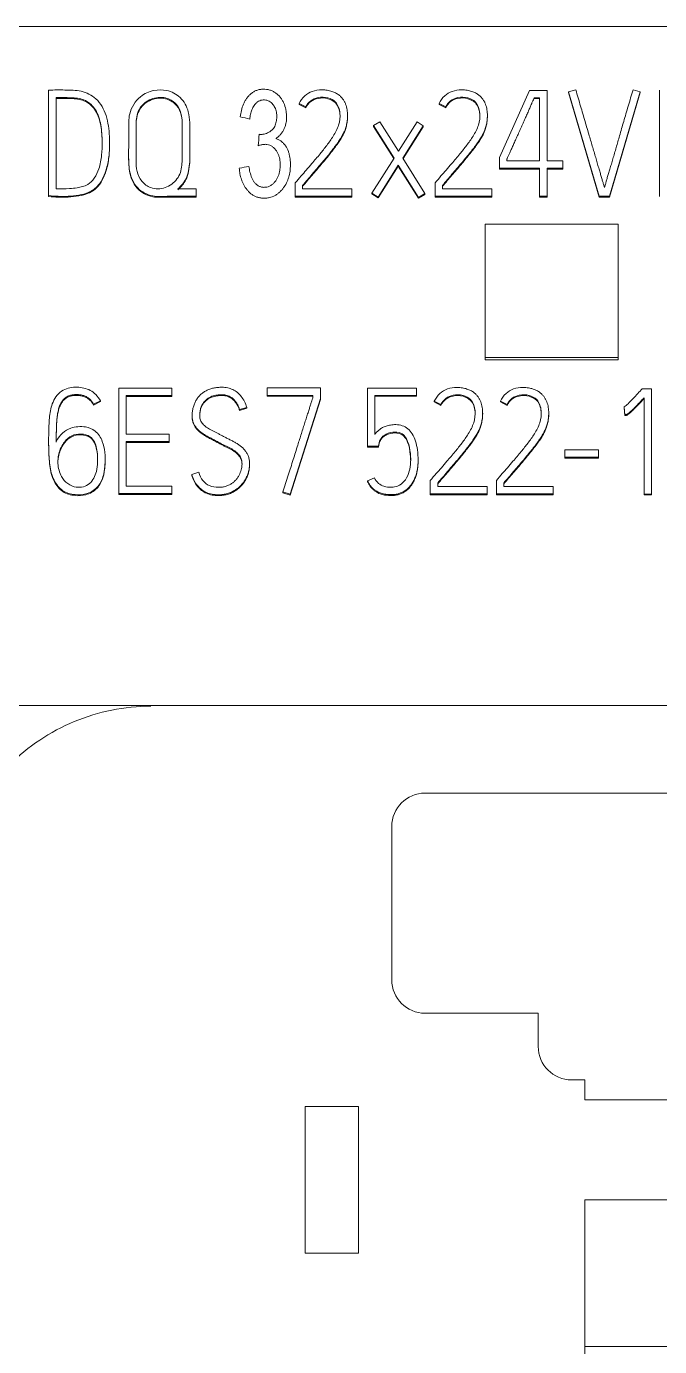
# Model space of a CAD drawing. Header units: millimetres. Extents: x 41350 to 54029, y 25852 to 34717.
# Drawn here: x 47022.33 to 47031.84, y 33548.1 to 33567.9 of the extents above; entities that cross this region are included whole.
import ezdxf

# ---------------------------------------------------------------- set-up
doc = ezdxf.new("R2010")
doc.units = ezdxf.units.MM
doc.set_wipeout_variables(frame=1)
doc.layers.add('! NO PLOT !', color=7, linetype='Continuous', true_color=0xff75dd, plot=False)
doc.layers.add('004-PI-DIN Šina', color=3, linetype='Continuous')
doc.layers.add('SI-ORMAR-Oprema', color=30, linetype='Continuous', lineweight=5)

# ---------------------------------------------------------------- blocks, each defined once
blk = doc.blocks.new('*U554')
at = {"layer": '004-PI-DIN Šina'}
for p, q in [((45.323, 69.85), (-241.3, 69.85)), ((45.323, 69.35), (-241.3, 69.35)), ((45.323, 57.85), (-241.3, 57.85)), ((45.323, 57.789), (-241.3, 57.789)), ((45.323, 52.625), (-241.3, 52.625))]:
    blk.add_line(p, q, dxfattribs=at)
blk = doc.blocks.new('6ES7522-1BL01-0AB0')
blk.add_wipeout([(-17.4, 69.029), (17.4, 69.029), (17.4, -77.971), (-17.4, -77.971)]).dxf.layer = 'SI-ORMAR-Oprema'
at = {"layer": 'SI-ORMAR-Oprema', "linetype": 'Continuous'}
for p, q in [((12.4, 69.029), (-12.4, 69.029)), ((-11.551, 68.072), (-11.551, 66.492)), ((-11.437, 67.96), (-11.437, 66.595)), ((-4.334, 68.068), (-4.782, 67.064)), ((-4.069, 68.068), (-4.334, 68.068)), ((-4.26, 67.958), (-4.26, 67.945)), ((-4.26, 67.958), (-4.183, 67.958)), ((-4.26, 67.945), (-4.183, 67.945)), ((-4.183, 67.958), (-4.183, 67.011)), ((-4.069, 67.011), (-4.069, 68.068)), ((-3.637, 68.079), (-3.745, 68.048)), ((-3.745, 68.048), (-3.284, 66.481)), ((-3.745, 68.048), (-3.745, 68.035)), ((-3.745, 68.035), (-3.284, 66.468)), ((-3.129, 66.481), (-2.669, 68.048)), ((-3.129, 66.468), (-2.669, 68.035)), ((-2.669, 68.048), (-2.778, 68.079)), ((-2.669, 68.048), (-2.669, 68.035)), ((-2.378, 68.072), (-2.378, 66.492)), ((-7.789, 67.872), (-7.789, 67.859)), ((-7.69, 67.821), (-7.789, 67.872)), ((-7.69, 67.809), (-7.789, 67.859)), ((-7.69, 67.821), (-7.69, 67.809)), ((-5.689, 67.872), (-5.689, 67.859)), ((-5.59, 67.821), (-5.689, 67.872)), ((-5.59, 67.809), (-5.689, 67.859)), ((-5.59, 67.821), (-5.59, 67.809)), ((-10.349, 67.56), (-10.349, 67.547)), ((-7.064, 67.68), (-7.064, 67.692)), ((-6.577, 67.599), (-6.672, 67.54)), ((-6.672, 67.54), (-6.672, 67.527)), ((-6.672, 67.54), (-6.366, 67.053)), ((-6.672, 67.527), (-6.37, 67.047)), ((-6.3, 67.157), (-6.577, 67.599)), ((-6.02, 67.595), (-6.3, 67.157)), ((-6.235, 67.053), (-5.927, 67.535)), ((-6.231, 67.047), (-5.927, 67.522)), ((-5.927, 67.535), (-6.02, 67.595)), ((-5.927, 67.535), (-5.927, 67.522)), ((-4.964, 67.68), (-4.964, 67.692)), ((-9.547, 67.417), (-9.547, 67.404)), ((-9.432, 67.483), (-9.432, 67.496)), ((-10.636, 67.254), (-10.636, 67.267)), ((-10.351, 67.103), (-10.351, 67.09)), ((-6.366, 67.053), (-6.699, 66.529)), ((-6.604, 66.47), (-6.302, 66.947)), ((-6.604, 66.457), (-6.302, 66.935)), ((-6.302, 66.947), (-6, 66.465)), ((-6.302, 66.947), (-6.302, 66.935)), ((-6.302, 66.935), (-6, 66.453)), ((-5.905, 66.523), (-6.235, 67.053)), ((-4.782, 67.064), (-4.782, 66.901)), ((-4.671, 67.011), (-4.671, 67.04)), ((-4.671, 67.027), (-4.667, 67.034)), ((-4.183, 67.011), (-4.671, 67.011)), ((-3.834, 67.011), (-4.069, 67.011)), ((-3.834, 66.901), (-3.834, 67.011)), ((-4.782, 66.901), (-4.782, 66.889)), ((-4.782, 66.901), (-4.183, 66.901)), ((-4.782, 66.889), (-4.183, 66.889)), ((-4.183, 66.901), (-4.183, 66.481)), ((-4.069, 66.481), (-4.069, 66.901)), ((-4.069, 66.901), (-3.834, 66.901)), ((-4.069, 66.889), (-3.834, 66.889)), ((-3.834, 66.901), (-3.834, 66.889)), ((-9.336, 66.593), (-9.611, 66.593)), ((-9.336, 66.481), (-9.336, 66.593)), ((-7.849, 66.481), (-7.849, 66.683)), ((-7.738, 66.644), (-7.738, 66.591)), ((-7.738, 66.591), (-6.997, 66.591)), ((-6.997, 66.591), (-6.997, 66.481)), ((-6.699, 66.529), (-6.699, 66.517)), ((-6.699, 66.529), (-6.604, 66.47)), ((-5.749, 66.481), (-5.749, 66.683)), ((-5.638, 66.644), (-5.638, 66.591)), ((-5.638, 66.591), (-4.897, 66.591)), ((-4.897, 66.591), (-4.897, 66.481)), ((-11.551, 66.492), (-11.551, 66.479)), ((-9.336, 66.481), (-9.336, 66.468)), ((-7.849, 66.481), (-7.849, 66.468)), ((-6.997, 66.481), (-7.849, 66.481)), ((-6.997, 66.468), (-7.849, 66.468)), ((-6.997, 66.481), (-6.997, 66.468)), ((-6.699, 66.517), (-6.604, 66.457)), ((-6.604, 66.47), (-6.604, 66.457)), ((-6, 66.465), (-5.905, 66.523)), ((-6, 66.453), (-5.905, 66.51)), ((-6, 66.465), (-6, 66.453)), ((-5.905, 66.523), (-5.905, 66.51)), ((-5.749, 66.481), (-5.749, 66.468)), ((-4.897, 66.481), (-5.749, 66.481)), ((-4.897, 66.468), (-5.749, 66.468)), ((-4.897, 66.481), (-4.897, 66.468)), ((-4.183, 66.481), (-4.069, 66.481)), ((-4.183, 66.481), (-4.183, 66.468)), ((-4.183, 66.468), (-4.069, 66.468)), ((-4.069, 66.481), (-4.069, 66.468)), ((-3.284, 66.481), (-3.129, 66.481)), ((-3.284, 66.481), (-3.284, 66.468)), ((-3.284, 66.468), (-3.129, 66.468)), ((-3.129, 66.481), (-3.129, 66.468)), ((-2.378, 66.492), (-2.378, 66.479)), ((-5, 66.064), (-5, 64.065)), ((-3, 66.064), (-5, 66.064)), ((-3, 64.065), (-3, 66.064)), ((-5, 64.065), (-3, 64.065)), ((-5, 64.065), (-5, 64.027)), ((-5, 64.027), (-3, 64.027)), ((-3, 64.065), (-3, 64.027)), ((-10.496, 63.604), (-10.496, 62.022)), ((-9.7, 63.604), (-10.496, 63.604)), ((-9.7, 63.492), (-9.7, 63.604)), ((-8.271, 63.607), (-8.271, 63.494)), ((-7.472, 63.607), (-8.271, 63.607)), ((-7.472, 63.446), (-7.472, 63.607)), ((-6.766, 63.604), (-6.027, 63.604)), ((-6.766, 62.733), (-6.766, 63.604)), ((-6.027, 63.604), (-6.027, 63.494)), ((-2.641, 63.595), (-2.501, 63.595)), ((-2.501, 63.595), (-2.501, 62.015)), ((-10.774, 63.415), (-10.876, 63.362)), ((-10.774, 63.402), (-10.876, 63.349)), ((-10.876, 63.362), (-10.876, 63.349)), ((-10.774, 63.415), (-10.774, 63.402)), ((-10.386, 62.911), (-10.386, 63.492)), ((-10.386, 63.492), (-9.7, 63.492)), ((-10.386, 63.479), (-9.7, 63.479)), ((-9.7, 63.492), (-9.7, 63.479)), ((-8.271, 63.494), (-8.271, 63.482)), ((-8.271, 63.494), (-7.583, 63.494)), ((-8.271, 63.482), (-7.583, 63.482)), ((-7.927, 62.011), (-7.472, 63.446)), ((-7.927, 61.998), (-7.472, 63.433)), ((-7.583, 63.494), (-7.583, 63.463)), ((-7.472, 63.446), (-7.472, 63.433)), ((-6.655, 63.494), (-6.655, 62.909)), ((-6.027, 63.494), (-6.655, 63.494)), ((-6.027, 63.482), (-6.655, 63.482)), ((-6.027, 63.494), (-6.027, 63.482)), ((-5.761, 63.408), (-5.761, 63.396)), ((-5.661, 63.358), (-5.761, 63.408)), ((-5.661, 63.345), (-5.761, 63.396)), ((-4.769, 63.408), (-4.769, 63.396)), ((-4.669, 63.358), (-4.769, 63.408)), ((-4.669, 63.345), (-4.769, 63.396)), ((-2.612, 62.015), (-2.612, 63.459)), ((-9.396, 63.194), (-9.396, 63.181)), ((-8.577, 63.314), (-8.686, 63.283)), ((-8.577, 63.301), (-8.686, 63.27)), ((-8.686, 63.283), (-8.686, 63.27)), ((-8.577, 63.314), (-8.577, 63.301)), ((-5.661, 63.358), (-5.661, 63.345)), ((-5.035, 63.216), (-5.035, 63.229)), ((-4.669, 63.358), (-4.669, 63.345)), ((-4.043, 63.216), (-4.043, 63.229)), ((-2.91, 63.321), (-2.91, 63.308)), ((-2.903, 63.204), (-2.91, 63.321)), ((-2.903, 63.191), (-2.91, 63.308)), ((-2.903, 63.204), (-2.903, 63.191)), ((-11.551, 62.819), (-11.551, 62.807)), ((-9.742, 62.911), (-10.386, 62.911)), ((-10.386, 62.132), (-10.386, 62.801)), ((-10.386, 62.801), (-9.742, 62.801)), ((-10.386, 62.788), (-9.742, 62.788)), ((-9.742, 62.801), (-9.742, 62.911)), ((-9.742, 62.801), (-9.742, 62.788)), ((-6.766, 62.733), (-6.766, 62.72)), ((-6.597, 62.733), (-6.766, 62.733)), ((-6.597, 62.72), (-6.766, 62.72)), ((-6.597, 62.733), (-6.597, 62.72)), ((-3.801, 62.68), (-3.801, 62.568)), ((-3.295, 62.68), (-3.801, 62.68)), ((-3.295, 62.568), (-3.295, 62.68)), ((-10.703, 62.517), (-10.703, 62.53)), ((-8.535, 62.456), (-8.535, 62.468)), ((-6.005, 62.514), (-6.005, 62.527)), ((-3.801, 62.568), (-3.801, 62.555)), ((-3.801, 62.568), (-3.295, 62.568)), ((-3.801, 62.555), (-3.295, 62.555)), ((-3.295, 62.568), (-3.295, 62.555)), ((-9.402, 62.31), (-9.294, 62.341)), ((-9.402, 62.31), (-9.402, 62.297)), ((-6.762, 62.211), (-6.66, 62.257)), ((-6.762, 62.211), (-6.762, 62.198)), ((-5.821, 62.017), (-5.821, 62.22)), ((-5.71, 62.18), (-5.71, 62.127)), ((-4.829, 62.017), (-4.829, 62.22)), ((-4.718, 62.18), (-4.718, 62.127)), ((-10.496, 62.022), (-9.7, 62.022)), ((-10.496, 62.022), (-10.496, 62.009)), ((-10.496, 62.009), (-9.7, 62.009)), ((-9.7, 62.132), (-10.386, 62.132)), ((-9.7, 62.022), (-9.7, 62.132)), ((-9.7, 62.022), (-9.7, 62.009)), ((-8.033, 62.046), (-8.033, 62.033)), ((-8.033, 62.046), (-7.927, 62.011)), ((-8.033, 62.033), (-7.927, 61.998)), ((-7.927, 62.011), (-7.927, 61.998)), ((-5.821, 62.017), (-5.821, 62.005)), ((-4.969, 62.017), (-5.821, 62.017)), ((-4.969, 62.005), (-5.821, 62.005)), ((-5.71, 62.127), (-4.969, 62.127)), ((-4.969, 62.127), (-4.969, 62.017)), ((-4.969, 62.017), (-4.969, 62.005)), ((-4.829, 62.017), (-4.829, 62.005)), ((-3.977, 62.017), (-4.829, 62.017)), ((-3.977, 62.005), (-4.829, 62.005)), ((-4.718, 62.127), (-3.977, 62.127)), ((-3.977, 62.127), (-3.977, 62.017)), ((-3.977, 62.017), (-3.977, 62.005)), ((-2.501, 62.015), (-2.612, 62.015)), ((-2.612, 62.015), (-2.612, 62.002)), ((-2.501, 62.002), (-2.612, 62.002)), ((-2.501, 62.015), (-2.501, 62.002)), ((12.4, 58.845), (-12.4, 58.845)), ((-1.5, 57.529), (-5.9, 57.529)), ((-6.4, 57.029), (-6.4, 54.729)), ((-5.9, 54.229), (-4.2, 54.229)), ((-4.2, 54.229), (-4.2, 53.729)), ((-3.7, 53.229), (-3.5, 53.229)), ((-3.5, 53.229), (-3.5, 52.929)), ((-3.5, 52.929), (-2, 52.929)), ((-7.7, 50.629), (-7.7, 52.829)), ((-7.7, 52.829), (-6.9, 52.829)), ((-6.9, 52.829), (-6.9, 50.629)), ((-3.5, 51.429), (-3.5, 49.229)), ((-2, 51.429), (-3.5, 51.429)), ((-6.9, 50.629), (-7.7, 50.629)), ((-3.5, 28.486), (-3.5, 49.229)), ((-3.5, 49.229), (3.5, 49.229))]:
    blk.add_line(p, q, dxfattribs=at)
for centre, start, end in [((-5.9, 57.029), 90, 180), ((-5.9, 54.729), 180, 270), ((-3.7, 53.729), 180, 270)]:
    blk.add_arc(centre, 0.5, start, end, dxfattribs=at)
for points, knots in [([(-11.551, 66.492), (-11.503, 66.486), (-11.405, 66.478), (-11.253, 66.478), (-11.101, 66.496), (-10.94, 66.533), (-10.806, 66.628), (-10.727, 66.764), (-10.671, 66.917), (-10.635, 67.122), (-10.634, 67.391), (-10.667, 67.686), (-10.809, 67.954), (-11.06, 68.073), (-11.307, 68.074), (-11.469, 68.077), (-11.551, 68.072)], [0, 0, 0, 0, 0.048928, 0.10152, 0.156673, 0.206259, 0.270351, 0.31956, 0.366981, 0.439378, 0.534587, 0.645045, 0.746603, 0.832762, 0.916147, 1, 1, 1, 1]), ([(-11.437, 66.595), (-11.371, 66.591), (-11.265, 66.591), (-11.107, 66.609), (-10.965, 66.64), (-10.853, 66.753), (-10.786, 66.909), (-10.75, 67.095), (-10.745, 67.316), (-10.758, 67.547), (-10.825, 67.775), (-10.987, 67.935), (-11.179, 67.962), (-11.326, 67.96), (-11.408, 67.96), (-11.437, 67.96)], [0, 0, 0, 0, 0.085013, 0.135874, 0.205821, 0.265138, 0.333279, 0.422662, 0.50952, 0.618636, 0.722487, 0.80996, 0.894466, 0.962458, 1, 1, 1, 1]), ([(-10.748, 67.25), (-10.748, 67.262), (-10.748, 67.358), (-10.758, 67.535), (-10.825, 67.762), (-10.987, 67.923), (-11.179, 67.949), (-11.326, 67.947), (-11.408, 67.947), (-11.437, 67.947)], [0, 0, 0, 0, 0.030851, 0.246457, 0.451657, 0.624495, 0.791473, 0.92582, 1, 1, 1, 1]), ([(-9.611, 66.593), (-9.56, 66.638), (-9.463, 66.754), (-9.423, 67.012), (-9.438, 67.294), (-9.427, 67.544), (-9.447, 67.779), (-9.557, 67.974), (-9.764, 68.082), (-9.984, 68.079), (-10.21, 67.977), (-10.356, 67.743), (-10.347, 67.495), (-10.347, 67.253), (-10.356, 67.01), (-10.326, 66.77), (-10.211, 66.574), (-10.004, 66.467), (-9.795, 66.483), (-9.578, 66.48), (-9.432, 66.481), (-9.336, 66.481)], [0, 0, 0, 0, 0.043075, 0.102648, 0.168978, 0.235307, 0.271956, 0.327443, 0.378109, 0.421433, 0.470555, 0.539532, 0.59211, 0.636178, 0.703998, 0.756984, 0.796657, 0.853885, 0.901986, 0.93541, 1, 1, 1, 1]), ([(-9.987, 67.947), (-10.022, 67.936), (-10.123, 67.889), (-10.216, 67.763), (-10.242, 67.58), (-10.235, 67.399), (-10.237, 67.199), (-10.239, 67.018), (-10.233, 66.853), (-10.165, 66.698), (-10.007, 66.583), (-9.832, 66.59), (-9.666, 66.675), (-9.551, 66.833), (-9.546, 67.056), (-9.546, 67.274), (-9.548, 67.49), (-9.542, 67.694), (-9.621, 67.865), (-9.749, 67.952), (-9.878, 67.97), (-9.952, 67.958), (-9.987, 67.947)], [0, 0, 0, 0, 0.03125, 0.09375, 0.125, 0.1875, 0.25, 0.296875, 0.34375, 0.390625, 0.4375, 0.5, 0.53125, 0.59375, 0.65625, 0.71875, 0.78125, 0.84375, 0.890625, 0.9375, 0.96875, 1, 1, 1, 1]), ([(-9.987, 67.934), (-10.022, 67.924), (-10.123, 67.876), (-10.216, 67.75), (-10.242, 67.568), (-10.235, 67.386), (-10.237, 67.205), (-10.238, 67.098), (-10.238, 67.062)], [0, 0, 0, 0, 0.111489, 0.334467, 0.445956, 0.668934, 0.891911, 1, 1, 1, 1]), ([(-9.546, 67.538), (-9.546, 67.591), (-9.551, 67.7), (-9.621, 67.853), (-9.749, 67.939), (-9.878, 67.957), (-9.952, 67.945), (-9.987, 67.934)], [0, 0, 0, 0, 0.226006, 0.458204, 0.690402, 0.845201, 1, 1, 1, 1]), ([(-8.675, 67.673), (-8.671, 67.705), (-8.665, 67.737), (-8.649, 67.8), (-8.639, 67.831), (-8.62, 67.877), (-8.613, 67.892), (-8.597, 67.921), (-8.588, 67.935), (-8.57, 67.961), (-8.559, 67.974), (-8.537, 67.999), (-8.513, 68.022), (-8.486, 68.041), (-8.465, 68.053), (-8.457, 68.057), (-8.442, 68.064), (-8.42, 68.073), (-8.396, 68.08), (-8.371, 68.084), (-8.363, 68.085), (-8.346, 68.087), (-8.338, 68.087), (-8.313, 68.088), (-8.297, 68.087), (-8.272, 68.083), (-8.264, 68.082), (-8.248, 68.078), (-8.224, 68.072), (-8.201, 68.063), (-8.179, 68.052), (-8.171, 68.048), (-8.157, 68.039), (-8.15, 68.035), (-8.13, 68.021), (-8.117, 68.01), (-8.099, 67.993), (-8.093, 67.987), (-8.082, 67.975), (-8.066, 67.956), (-8.052, 67.936), (-8.036, 67.908), (-8.028, 67.893), (-8.008, 67.848), (-7.998, 67.817), (-7.987, 67.769), (-7.985, 67.753), (-7.981, 67.72), (-7.98, 67.704), (-7.978, 67.655), (-7.98, 67.622), (-7.987, 67.581), (-7.989, 67.573), (-7.993, 67.557), (-7.999, 67.533), (-8.007, 67.51), (-8.017, 67.488), (-8.021, 67.48), (-8.028, 67.466), (-8.032, 67.459), (-8.046, 67.437), (-8.065, 67.411), (-8.088, 67.388), (-8.113, 67.366), (-8.126, 67.356), (-8.14, 67.347)], [0, 0, 0, 0, 0.0625, 0.0625, 0.125, 0.125, 0.15625, 0.15625, 0.1875, 0.1875, 0.21875, 0.21875, 0.25, 0.28125, 0.28125, 0.296875, 0.296875, 0.3125, 0.34375, 0.34375, 0.359375, 0.359375, 0.375, 0.375, 0.40625, 0.40625, 0.421875, 0.421875, 0.4375, 0.46875, 0.46875, 0.484375, 0.484375, 0.5, 0.5, 0.53125, 0.53125, 0.546875, 0.546875, 0.5625, 0.59375, 0.59375, 0.625, 0.625, 0.6875, 0.6875, 0.71875, 0.71875, 0.75, 0.75, 0.8125, 0.8125, 0.828125, 0.828125, 0.84375, 0.875, 0.875, 0.890625, 0.890625, 0.90625, 0.90625, 0.9375, 0.96875, 0.96875, 1, 1, 1, 1]), ([(-8.389, 67.411), (-8.383, 67.41), (-8.377, 67.409), (-8.368, 67.408), (-8.365, 67.408), (-8.359, 67.408), (-8.349, 67.409), (-8.34, 67.41), (-8.328, 67.411), (-8.322, 67.412), (-8.304, 67.416), (-8.292, 67.42), (-8.269, 67.428), (-8.258, 67.434), (-8.236, 67.446), (-8.226, 67.453), (-8.212, 67.464), (-8.207, 67.468), (-8.198, 67.476), (-8.193, 67.48), (-8.181, 67.494), (-8.173, 67.503), (-8.16, 67.524), (-8.154, 67.535), (-8.145, 67.557), (-8.141, 67.569), (-8.135, 67.592), (-8.133, 67.604), (-8.129, 67.628), (-8.128, 67.64), (-8.127, 67.664), (-8.127, 67.676), (-8.127, 67.7), (-8.128, 67.712), (-8.131, 67.736), (-8.133, 67.749), (-8.142, 67.784), (-8.151, 67.807), (-8.169, 67.839), (-8.176, 67.849), (-8.191, 67.868), (-8.199, 67.877), (-8.218, 67.893), (-8.228, 67.901), (-8.249, 67.912), (-8.261, 67.917), (-8.285, 67.923), (-8.297, 67.925), (-8.322, 67.926), (-8.334, 67.926), (-8.359, 67.922), (-8.371, 67.919), (-8.393, 67.91), (-8.404, 67.904), (-8.419, 67.893), (-8.424, 67.889), (-8.434, 67.881), (-8.438, 67.877), (-8.451, 67.864), (-8.459, 67.855), (-8.48, 67.824), (-8.49, 67.803), (-8.503, 67.768), (-8.507, 67.757), (-8.514, 67.733), (-8.517, 67.722), (-8.525, 67.686), (-8.528, 67.662), (-8.531, 67.638)], [0, 0, 0, 0, 0.015625, 0.015625, 0.023437, 0.023437, 0.03125, 0.046875, 0.046875, 0.0625, 0.0625, 0.09375, 0.09375, 0.125, 0.125, 0.15625, 0.15625, 0.171875, 0.171875, 0.1875, 0.1875, 0.21875, 0.21875, 0.25, 0.25, 0.28125, 0.28125, 0.3125, 0.3125, 0.34375, 0.34375, 0.375, 0.375, 0.40625, 0.40625, 0.4375, 0.4375, 0.5, 0.5, 0.53125, 0.53125, 0.5625, 0.5625, 0.59375, 0.59375, 0.625, 0.625, 0.65625, 0.65625, 0.6875, 0.6875, 0.71875, 0.71875, 0.75, 0.75, 0.765625, 0.765625, 0.78125, 0.78125, 0.8125, 0.8125, 0.875, 0.875, 0.90625, 0.90625, 0.9375, 0.9375, 1, 1, 1, 1]), ([(-7.849, 66.683), (-7.82, 66.717), (-7.765, 66.781), (-7.681, 66.876), (-7.586, 66.987), (-7.482, 67.108), (-7.374, 67.245), (-7.273, 67.384), (-7.188, 67.543), (-7.165, 67.725), (-7.217, 67.897), (-7.363, 67.968), (-7.498, 67.974), (-7.623, 67.921), (-7.671, 67.859), (-7.69, 67.821)], [0, 0, 0, 0, 0.068794, 0.128406, 0.193582, 0.291346, 0.373604, 0.45943, 0.554437, 0.645803, 0.738171, 0.803969, 0.878932, 0.940491, 1, 1, 1, 1]), ([(-7.789, 67.872), (-7.77, 67.915), (-7.714, 67.99), (-7.592, 68.065), (-7.484, 68.078), (-7.408, 68.076), (-7.369, 68.072), (-7.333, 68.064), (-7.3, 68.054), (-7.27, 68.044), (-7.243, 68.031), (-7.218, 68.017), (-7.196, 68.002), (-7.177, 67.986), (-7.16, 67.969), (-7.146, 67.953), (-7.128, 67.93), (-7.109, 67.9), (-7.091, 67.861), (-7.079, 67.82), (-7.07, 67.778), (-7.065, 67.736), (-7.063, 67.695), (-7.065, 67.656), (-7.068, 67.618), (-7.073, 67.582), (-7.081, 67.546), (-7.09, 67.512), (-7.104, 67.473), (-7.123, 67.427), (-7.153, 67.372), (-7.19, 67.314), (-7.234, 67.252), (-7.283, 67.186), (-7.338, 67.116), (-7.397, 67.044), (-7.46, 66.969), (-7.527, 66.89), (-7.596, 66.81), (-7.667, 66.727), (-7.714, 66.672), (-7.738, 66.644)], [0, 0, 0, 0, 0.061339, 0.118477, 0.180647, 0.199061, 0.216082, 0.231833, 0.246526, 0.260308, 0.273254, 0.285426, 0.29689, 0.307753, 0.31802, 0.327627, 0.336606, 0.355189, 0.37361, 0.392165, 0.410785, 0.42927, 0.447741, 0.464235, 0.480574, 0.496814, 0.51268, 0.527892, 0.542508, 0.566365, 0.593275, 0.623397, 0.656474, 0.692185, 0.730563, 0.771282, 0.814001, 0.858722, 0.904903, 0.951996, 1, 1, 1, 1]), ([(-7.176, 67.675), (-7.176, 67.688), (-7.18, 67.762), (-7.217, 67.884), (-7.363, 67.955), (-7.498, 67.961), (-7.623, 67.908), (-7.671, 67.846), (-7.69, 67.809)], [0, 0, 0, 0, 0.051721, 0.299015, 0.475174, 0.675868, 0.840679, 1, 1, 1, 1]), ([(-5.749, 66.683), (-5.72, 66.717), (-5.665, 66.781), (-5.581, 66.876), (-5.486, 66.987), (-5.382, 67.108), (-5.274, 67.245), (-5.173, 67.384), (-5.088, 67.543), (-5.065, 67.725), (-5.117, 67.897), (-5.263, 67.968), (-5.398, 67.974), (-5.523, 67.921), (-5.571, 67.859), (-5.59, 67.821)], [0, 0, 0, 0, 0.068794, 0.128406, 0.193582, 0.291346, 0.373604, 0.45943, 0.554437, 0.645803, 0.738171, 0.803969, 0.878932, 0.940491, 1, 1, 1, 1]), ([(-5.689, 67.872), (-5.67, 67.915), (-5.614, 67.99), (-5.492, 68.065), (-5.384, 68.078), (-5.308, 68.076), (-5.269, 68.072), (-5.233, 68.064), (-5.2, 68.054), (-5.17, 68.044), (-5.143, 68.031), (-5.118, 68.017), (-5.096, 68.002), (-5.077, 67.986), (-5.06, 67.969), (-5.046, 67.953), (-5.028, 67.93), (-5.009, 67.9), (-4.991, 67.861), (-4.979, 67.82), (-4.97, 67.778), (-4.965, 67.736), (-4.963, 67.695), (-4.965, 67.656), (-4.968, 67.618), (-4.973, 67.582), (-4.981, 67.546), (-4.99, 67.512), (-5.004, 67.473), (-5.023, 67.427), (-5.053, 67.372), (-5.09, 67.314), (-5.134, 67.252), (-5.183, 67.186), (-5.238, 67.116), (-5.297, 67.044), (-5.36, 66.969), (-5.427, 66.89), (-5.496, 66.81), (-5.567, 66.727), (-5.614, 66.672), (-5.638, 66.644)], [0, 0, 0, 0, 0.061339, 0.118477, 0.180647, 0.199061, 0.216082, 0.231833, 0.246526, 0.260308, 0.273254, 0.285426, 0.29689, 0.307753, 0.31802, 0.327627, 0.336606, 0.355189, 0.37361, 0.392165, 0.410785, 0.42927, 0.447741, 0.464235, 0.480574, 0.496814, 0.51268, 0.527892, 0.542508, 0.566365, 0.593275, 0.623397, 0.656474, 0.692185, 0.730563, 0.771282, 0.814001, 0.858722, 0.904903, 0.951996, 1, 1, 1, 1]), ([(-5.076, 67.675), (-5.076, 67.688), (-5.08, 67.762), (-5.117, 67.884), (-5.263, 67.955), (-5.398, 67.961), (-5.523, 67.908), (-5.571, 67.846), (-5.59, 67.809)], [0, 0, 0, 0, 0.051721, 0.299015, 0.475174, 0.675868, 0.840679, 1, 1, 1, 1]), ([(-4.671, 67.04), (-4.669, 67.043), (-4.664, 67.054), (-4.653, 67.078), (-4.637, 67.114), (-4.616, 67.16), (-4.592, 67.214), (-4.565, 67.275), (-4.535, 67.341), (-4.504, 67.411), (-4.471, 67.484), (-4.438, 67.557), (-4.406, 67.628), (-4.376, 67.695), (-4.348, 67.759), (-4.323, 67.816), (-4.301, 67.867), (-4.282, 67.908), (-4.269, 67.937), (-4.263, 67.952), (-4.26, 67.958)], [0, 0, 0, 0, 0.010734, 0.036404, 0.077011, 0.128795, 0.187998, 0.254619, 0.326966, 0.403344, 0.483752, 0.564544, 0.642072, 0.716335, 0.785641, 0.848294, 0.904294, 0.950045, 0.981947, 1, 1, 1, 1]), ([(-3.206, 66.613), (-3.208, 66.619), (-3.214, 66.636), (-3.223, 66.668), (-3.236, 66.711), (-3.252, 66.763), (-3.269, 66.824), (-3.289, 66.891), (-3.31, 66.965), (-3.333, 67.043), (-3.357, 67.127), (-3.383, 67.213), (-3.408, 67.3), (-3.448, 67.43), (-3.499, 67.608), (-3.567, 67.838), (-3.613, 67.997), (-3.637, 68.079)], [0, 0, 0, 0, 0.013272, 0.034859, 0.06476, 0.101229, 0.142516, 0.188621, 0.238884, 0.292645, 0.349905, 0.409112, 0.468717, 0.528719, 0.675164, 0.832258, 1, 1, 1, 1]), ([(-2.778, 68.079), (-2.802, 67.997), (-2.849, 67.838), (-2.917, 67.608), (-2.968, 67.43), (-3.005, 67.3), (-3.03, 67.213), (-3.055, 67.127), (-3.079, 67.043), (-3.103, 66.965), (-3.125, 66.891), (-3.145, 66.824), (-3.163, 66.763), (-3.178, 66.711), (-3.19, 66.668), (-3.199, 66.636), (-3.204, 66.619), (-3.206, 66.613)], [0, 0, 0, 0, 0.167989, 0.325145, 0.471471, 0.531274, 0.590769, 0.649955, 0.70726, 0.76111, 0.811506, 0.857719, 0.899023, 0.935417, 0.96522, 0.986746, 1, 1, 1, 1]), ([(-10.349, 67.546), (-10.349, 67.521), (-10.347, 67.463), (-10.347, 67.406), (-10.347, 67.374)], [0, 0, 0, 0, 0.44169, 1, 1, 1, 1]), ([(-7.064, 67.681), (-7.064, 67.681), (-7.064, 67.668), (-7.065, 67.643), (-7.068, 67.606), (-7.073, 67.569), (-7.081, 67.533), (-7.09, 67.5), (-7.104, 67.461), (-7.123, 67.414), (-7.153, 67.36), (-7.19, 67.301), (-7.234, 67.239), (-7.283, 67.173), (-7.338, 67.104), (-7.397, 67.031), (-7.46, 66.956), (-7.527, 66.878), (-7.596, 66.797), (-7.667, 66.715), (-7.714, 66.659), (-7.738, 66.631)], [0, 0, 0, 0, 0.000351, 0.030208, 0.059783, 0.089178, 0.117897, 0.145433, 0.17189, 0.215074, 0.263783, 0.318309, 0.378181, 0.442821, 0.512289, 0.585996, 0.663321, 0.744272, 0.827864, 0.913107, 1, 1, 1, 1]), ([(-4.964, 67.681), (-4.964, 67.681), (-4.964, 67.668), (-4.965, 67.643), (-4.968, 67.606), (-4.973, 67.569), (-4.981, 67.533), (-4.99, 67.5), (-5.004, 67.461), (-5.023, 67.414), (-5.053, 67.36), (-5.09, 67.301), (-5.134, 67.239), (-5.183, 67.173), (-5.238, 67.104), (-5.297, 67.031), (-5.36, 66.956), (-5.427, 66.878), (-5.496, 66.797), (-5.567, 66.715), (-5.614, 66.659), (-5.638, 66.631)], [0, 0, 0, 0, 0.000351, 0.030208, 0.059783, 0.089178, 0.117897, 0.145433, 0.17189, 0.215074, 0.263783, 0.318309, 0.378181, 0.442821, 0.512289, 0.585996, 0.663321, 0.744272, 0.827864, 0.913107, 1, 1, 1, 1]), ([(-9.611, 66.58), (-9.56, 66.625), (-9.463, 66.742), (-9.423, 67), (-9.437, 67.251), (-9.432, 67.416), (-9.432, 67.483)], [0, 0, 0, 0, 0.200742, 0.478373, 0.787489, 1, 1, 1, 1]), ([(-9.546, 67.174), (-9.546, 67.203), (-9.547, 67.28), (-9.547, 67.356), (-9.547, 67.404)], [0, 0, 0, 0, 0.379538, 1, 1, 1, 1]), ([(-8.14, 67.347), (-8.125, 67.343), (-8.104, 67.334), (-8.083, 67.322), (-8.07, 67.314), (-8.064, 67.309), (-8.045, 67.295), (-8.034, 67.284), (-8.018, 67.267), (-8.013, 67.261), (-8.003, 67.249), (-7.999, 67.243), (-7.977, 67.21), (-7.963, 67.183), (-7.947, 67.139), (-7.943, 67.124), (-7.935, 67.094), (-7.932, 67.079), (-7.925, 67.033), (-7.922, 67.003), (-7.921, 66.956), (-7.921, 66.941), (-7.922, 66.91), (-7.923, 66.894), (-7.928, 66.848), (-7.933, 66.818), (-7.945, 66.774), (-7.949, 66.759), (-7.96, 66.73), (-7.965, 66.715), (-7.984, 66.673), (-8, 66.646), (-8.026, 66.608), (-8.035, 66.595), (-8.055, 66.571), (-8.076, 66.548), (-8.1, 66.528), (-8.119, 66.514), (-8.125, 66.51), (-8.138, 66.501), (-8.145, 66.497), (-8.179, 66.478), (-8.208, 66.468), (-8.246, 66.459), (-8.254, 66.458), (-8.269, 66.455), (-8.277, 66.454), (-8.3, 66.453), (-8.316, 66.452), (-8.339, 66.453), (-8.347, 66.454), (-8.363, 66.455), (-8.371, 66.457), (-8.394, 66.461), (-8.424, 66.469), (-8.452, 66.481), (-8.473, 66.492), (-8.48, 66.496), (-8.493, 66.504), (-8.512, 66.517), (-8.53, 66.532), (-8.552, 66.554), (-8.563, 66.566), (-8.573, 66.578)], [0, 0, 0, 0, 0.03125, 0.046875, 0.046875, 0.0625, 0.0625, 0.09375, 0.09375, 0.109375, 0.109375, 0.125, 0.125, 0.1875, 0.1875, 0.21875, 0.21875, 0.25, 0.25, 0.3125, 0.3125, 0.34375, 0.34375, 0.375, 0.375, 0.4375, 0.4375, 0.46875, 0.46875, 0.5, 0.5, 0.5625, 0.5625, 0.59375, 0.59375, 0.625, 0.65625, 0.65625, 0.671875, 0.671875, 0.6875, 0.6875, 0.75, 0.75, 0.765625, 0.765625, 0.78125, 0.78125, 0.8125, 0.8125, 0.828125, 0.828125, 0.84375, 0.84375, 0.875, 0.90625, 0.90625, 0.921875, 0.921875, 0.9375, 0.96875, 0.96875, 1, 1, 1, 1]), ([(-11.551, 66.479), (-11.503, 66.473), (-11.405, 66.465), (-11.253, 66.466), (-11.101, 66.483), (-10.94, 66.521), (-10.806, 66.615), (-10.727, 66.751), (-10.671, 66.905), (-10.641, 67.074), (-10.636, 67.199), (-10.636, 67.255)], [0, 0, 0, 0, 0.098443, 0.204258, 0.315227, 0.414995, 0.543949, 0.642959, 0.738369, 0.884032, 1, 1, 1, 1]), ([(-8.545, 66.929), (-8.541, 66.9), (-8.536, 66.871), (-8.525, 66.828), (-8.521, 66.814), (-8.512, 66.786), (-8.507, 66.772), (-8.496, 66.745), (-8.489, 66.732), (-8.478, 66.713), (-8.474, 66.706), (-8.465, 66.694), (-8.461, 66.688), (-8.446, 66.672), (-8.436, 66.661), (-8.418, 66.648), (-8.412, 66.643), (-8.399, 66.636), (-8.392, 66.632), (-8.379, 66.626), (-8.372, 66.624), (-8.357, 66.62), (-8.343, 66.617), (-8.328, 66.615), (-8.313, 66.615), (-8.305, 66.615), (-8.283, 66.617), (-8.269, 66.62), (-8.247, 66.627), (-8.24, 66.63), (-8.227, 66.636), (-8.22, 66.64), (-8.201, 66.652), (-8.19, 66.661), (-8.168, 66.681), (-8.158, 66.692), (-8.14, 66.716), (-8.132, 66.728), (-8.117, 66.754), (-8.104, 66.78), (-8.095, 66.808), (-8.089, 66.829), (-8.087, 66.836), (-8.084, 66.851), (-8.082, 66.858), (-8.076, 66.894), (-8.074, 66.923), (-8.074, 66.967), (-8.075, 66.982), (-8.077, 67.011), (-8.082, 67.04), (-8.089, 67.068), (-8.096, 67.089), (-8.098, 67.096), (-8.103, 67.11), (-8.106, 67.117), (-8.116, 67.137), (-8.123, 67.149), (-8.136, 67.168), (-8.14, 67.174), (-8.149, 67.185), (-8.154, 67.191), (-8.169, 67.207), (-8.18, 67.217), (-8.198, 67.23), (-8.205, 67.234), (-8.218, 67.241), (-8.224, 67.244), (-8.245, 67.252), (-8.259, 67.256), (-8.282, 67.259), (-8.289, 67.26), (-8.304, 67.26), (-8.311, 67.26), (-8.326, 67.259), (-8.333, 67.258), (-8.348, 67.255), (-8.355, 67.253), (-8.377, 67.248), (-8.391, 67.243), (-8.405, 67.238)], [0, 0, 0, 0, 0.0625, 0.0625, 0.09375, 0.09375, 0.125, 0.125, 0.15625, 0.15625, 0.171875, 0.171875, 0.1875, 0.1875, 0.21875, 0.21875, 0.234375, 0.234375, 0.25, 0.25, 0.265625, 0.265625, 0.28125, 0.296875, 0.296875, 0.3125, 0.3125, 0.34375, 0.34375, 0.359375, 0.359375, 0.375, 0.375, 0.40625, 0.40625, 0.4375, 0.4375, 0.46875, 0.46875, 0.5, 0.53125, 0.53125, 0.546875, 0.546875, 0.5625, 0.5625, 0.625, 0.625, 0.65625, 0.65625, 0.6875, 0.71875, 0.71875, 0.734375, 0.734375, 0.75, 0.75, 0.78125, 0.78125, 0.796875, 0.796875, 0.8125, 0.8125, 0.84375, 0.84375, 0.859375, 0.859375, 0.875, 0.875, 0.90625, 0.90625, 0.921875, 0.921875, 0.9375, 0.9375, 0.953125, 0.953125, 0.96875, 0.96875, 1, 1, 1, 1]), ([(-10.351, 67.09), (-10.351, 67.052), (-10.348, 66.935), (-10.326, 66.758), (-10.211, 66.561), (-10.004, 66.454), (-9.795, 66.47), (-9.578, 66.467), (-9.432, 66.468), (-9.336, 66.468)], [0, 0, 0, 0, 0.081096, 0.245586, 0.368745, 0.546401, 0.695727, 0.799486, 1, 1, 1, 1]), ([(-8.573, 66.578), (-8.591, 66.601), (-8.608, 66.625), (-8.628, 66.664), (-8.635, 66.677), (-8.646, 66.704), (-8.652, 66.718), (-8.661, 66.746), (-8.665, 66.76), (-8.672, 66.788), (-8.676, 66.802), (-8.684, 66.845), (-8.687, 66.874), (-8.689, 66.903)], [0, 0, 0, 0, 0.25, 0.25, 0.375, 0.375, 0.5, 0.5, 0.625, 0.625, 0.75, 0.75, 1, 1, 1, 1]), ([(-11.437, 62.805), (-11.412, 62.854), (-11.351, 62.93), (-11.232, 63.007), (-11.11, 63.029), (-10.982, 63.028), (-10.833, 62.966), (-10.737, 62.815), (-10.702, 62.634), (-10.7, 62.453), (-10.727, 62.269), (-10.813, 62.099), (-10.98, 62.007), (-11.166, 61.997), (-11.354, 62.05), (-11.49, 62.227), (-11.541, 62.456), (-11.552, 62.704), (-11.551, 62.948), (-11.541, 63.18), (-11.502, 63.405), (-11.353, 63.593), (-11.128, 63.631), (-10.911, 63.585), (-10.815, 63.484), (-10.774, 63.415)], [0, 0, 0, 0, 0.03564, 0.067865, 0.092923, 0.119268, 0.154068, 0.197126, 0.234707, 0.279879, 0.320329, 0.360962, 0.405677, 0.442102, 0.485709, 0.532505, 0.586175, 0.644312, 0.701767, 0.753421, 0.803151, 0.856352, 0.904259, 0.950465, 1, 1, 1, 1]), ([(-9.294, 62.341), (-9.285, 62.296), (-9.245, 62.214), (-9.138, 62.129), (-9.027, 62.113), (-8.943, 62.119), (-8.887, 62.13), (-8.838, 62.151), (-8.796, 62.177), (-8.758, 62.207), (-8.727, 62.241), (-8.702, 62.277), (-8.681, 62.316), (-8.666, 62.356), (-8.656, 62.395), (-8.649, 62.432), (-8.647, 62.471), (-8.65, 62.51), (-8.66, 62.549), (-8.677, 62.582), (-8.7, 62.612), (-8.727, 62.639), (-8.758, 62.663), (-8.793, 62.686), (-8.831, 62.708), (-8.873, 62.728), (-8.916, 62.748), (-8.96, 62.77), (-9.006, 62.795), (-9.052, 62.82), (-9.099, 62.845), (-9.146, 62.869), (-9.191, 62.893), (-9.233, 62.919), (-9.272, 62.947), (-9.307, 62.978), (-9.337, 63.012), (-9.363, 63.049), (-9.382, 63.091), (-9.394, 63.139), (-9.397, 63.194), (-9.394, 63.252), (-9.383, 63.311), (-9.365, 63.366), (-9.341, 63.417), (-9.311, 63.463), (-9.275, 63.503), (-9.233, 63.538), (-9.185, 63.567), (-9.132, 63.589), (-9.075, 63.606), (-9.012, 63.615), (-8.941, 63.619), (-8.863, 63.612), (-8.785, 63.585), (-8.715, 63.54), (-8.656, 63.479), (-8.609, 63.402), (-8.586, 63.344), (-8.577, 63.314)], [0, 0, 0, 0, 0.042395, 0.079774, 0.121236, 0.140075, 0.157254, 0.173247, 0.188397, 0.202796, 0.216711, 0.230265, 0.243508, 0.256652, 0.269293, 0.280934, 0.291684, 0.304893, 0.316879, 0.328106, 0.339273, 0.350814, 0.362909, 0.375637, 0.388999, 0.403044, 0.417696, 0.432849, 0.448511, 0.464937, 0.481153, 0.497163, 0.51278, 0.527863, 0.542482, 0.556645, 0.570443, 0.584077, 0.597961, 0.612786, 0.629037, 0.64828, 0.666584, 0.684253, 0.701354, 0.717933, 0.734308, 0.750738, 0.767515, 0.784992, 0.803232, 0.822275, 0.842375, 0.868294, 0.892965, 0.917787, 0.943448, 0.970498, 1, 1, 1, 1]), ([(-5.761, 63.408), (-5.741, 63.451), (-5.685, 63.527), (-5.563, 63.601), (-5.455, 63.615), (-5.38, 63.612), (-5.34, 63.608), (-5.304, 63.601), (-5.272, 63.591), (-5.242, 63.58), (-5.214, 63.568), (-5.19, 63.554), (-5.168, 63.539), (-5.148, 63.522), (-5.132, 63.505), (-5.117, 63.489), (-5.099, 63.467), (-5.081, 63.436), (-5.063, 63.398), (-5.05, 63.357), (-5.042, 63.315), (-5.036, 63.273), (-5.035, 63.232), (-5.036, 63.192), (-5.039, 63.155), (-5.045, 63.118), (-5.052, 63.083), (-5.061, 63.049), (-5.075, 63.01), (-5.095, 62.964), (-5.124, 62.909), (-5.161, 62.85), (-5.205, 62.788), (-5.254, 62.722), (-5.309, 62.653), (-5.369, 62.581), (-5.432, 62.505), (-5.499, 62.427), (-5.568, 62.346), (-5.638, 62.264), (-5.686, 62.208), (-5.71, 62.18)], [0, 0, 0, 0, 0.061339, 0.118477, 0.180647, 0.199061, 0.216082, 0.231833, 0.246526, 0.260308, 0.273254, 0.285426, 0.29689, 0.307753, 0.31802, 0.327627, 0.336606, 0.355189, 0.37361, 0.392165, 0.410785, 0.42927, 0.447741, 0.464235, 0.480574, 0.496814, 0.51268, 0.527892, 0.542508, 0.566365, 0.593275, 0.623397, 0.656474, 0.692185, 0.730563, 0.771282, 0.814001, 0.858722, 0.904903, 0.951996, 1, 1, 1, 1]), ([(-4.769, 63.408), (-4.749, 63.451), (-4.693, 63.527), (-4.571, 63.601), (-4.463, 63.615), (-4.388, 63.612), (-4.348, 63.608), (-4.312, 63.601), (-4.28, 63.591), (-4.25, 63.58), (-4.222, 63.568), (-4.198, 63.554), (-4.176, 63.539), (-4.157, 63.522), (-4.14, 63.505), (-4.125, 63.489), (-4.107, 63.467), (-4.089, 63.436), (-4.071, 63.398), (-4.058, 63.357), (-4.05, 63.315), (-4.044, 63.273), (-4.043, 63.232), (-4.044, 63.192), (-4.047, 63.155), (-4.053, 63.118), (-4.06, 63.083), (-4.069, 63.049), (-4.083, 63.01), (-4.103, 62.964), (-4.132, 62.909), (-4.169, 62.85), (-4.213, 62.788), (-4.262, 62.722), (-4.317, 62.653), (-4.377, 62.581), (-4.44, 62.505), (-4.507, 62.427), (-4.576, 62.346), (-4.646, 62.264), (-4.694, 62.208), (-4.718, 62.18)], [0, 0, 0, 0, 0.061339, 0.118477, 0.180647, 0.199061, 0.216082, 0.231833, 0.246526, 0.260308, 0.273254, 0.285426, 0.29689, 0.307753, 0.31802, 0.327627, 0.336606, 0.355189, 0.37361, 0.392165, 0.410785, 0.42927, 0.447741, 0.464235, 0.480574, 0.496814, 0.51268, 0.527892, 0.542508, 0.566365, 0.593275, 0.623397, 0.656474, 0.692185, 0.730563, 0.771282, 0.814001, 0.858722, 0.904903, 0.951996, 1, 1, 1, 1]), ([(-2.91, 63.321), (-2.89, 63.337), (-2.845, 63.376), (-2.779, 63.446), (-2.708, 63.521), (-2.662, 63.572), (-2.641, 63.595)], [0, 0, 0, 0, 0.194145, 0.465142, 0.75263, 1, 1, 1, 1]), ([(-10.876, 63.362), (-10.884, 63.377), (-10.901, 63.406), (-10.936, 63.443), (-10.978, 63.472), (-11.024, 63.492), (-11.075, 63.505), (-11.133, 63.509), (-11.194, 63.505), (-11.252, 63.489), (-11.3, 63.462), (-11.338, 63.424), (-11.369, 63.377), (-11.393, 63.321), (-11.411, 63.256), (-11.423, 63.182), (-11.43, 63.1), (-11.434, 63.009), (-11.437, 62.91), (-11.437, 62.841), (-11.437, 62.805)], [0, 0, 0, 0, 0.043481, 0.085549, 0.127923, 0.170971, 0.214845, 0.260884, 0.317917, 0.367656, 0.41257, 0.456833, 0.503792, 0.555243, 0.612421, 0.675966, 0.746378, 0.823872, 0.908402, 1, 1, 1, 1]), ([(-10.876, 63.349), (-10.884, 63.365), (-10.901, 63.393), (-10.936, 63.43), (-10.978, 63.459), (-11.024, 63.48), (-11.075, 63.492), (-11.133, 63.496), (-11.194, 63.492), (-11.252, 63.477), (-11.3, 63.449), (-11.338, 63.411), (-11.369, 63.365), (-11.393, 63.308), (-11.411, 63.243), (-11.423, 63.169), (-11.43, 63.087), (-11.434, 62.996), (-11.437, 62.897), (-11.437, 62.828), (-11.437, 62.793)], [0, 0, 0, 0, 0.043481, 0.085549, 0.127923, 0.170971, 0.214845, 0.260884, 0.317917, 0.367656, 0.41257, 0.456833, 0.503792, 0.555243, 0.612421, 0.675966, 0.746378, 0.823872, 0.908402, 1, 1, 1, 1]), ([(-8.686, 63.283), (-8.688, 63.29), (-8.693, 63.305), (-8.702, 63.328), (-8.713, 63.353), (-8.727, 63.378), (-8.744, 63.402), (-8.763, 63.425), (-8.785, 63.447), (-8.811, 63.466), (-8.84, 63.483), (-8.872, 63.496), (-8.909, 63.504), (-8.943, 63.506), (-8.976, 63.504), (-9.008, 63.501), (-9.044, 63.497), (-9.081, 63.489), (-9.119, 63.474), (-9.155, 63.455), (-9.189, 63.43), (-9.219, 63.397), (-9.247, 63.358), (-9.268, 63.311), (-9.28, 63.254), (-9.284, 63.2), (-9.281, 63.155), (-9.272, 63.121), (-9.257, 63.092), (-9.236, 63.066), (-9.212, 63.041), (-9.184, 63.019), (-9.151, 62.998), (-9.116, 62.978), (-9.078, 62.958), (-9.037, 62.938), (-8.995, 62.916), (-8.95, 62.892), (-8.903, 62.867), (-8.854, 62.842), (-8.805, 62.818), (-8.757, 62.793), (-8.712, 62.765), (-8.67, 62.736), (-8.632, 62.703), (-8.599, 62.666), (-8.571, 62.625), (-8.549, 62.579), (-8.537, 62.525), (-8.534, 62.469), (-8.537, 62.411), (-8.548, 62.354), (-8.566, 62.299), (-8.59, 62.245), (-8.621, 62.195), (-8.658, 62.149), (-8.702, 62.108), (-8.751, 62.073), (-8.807, 62.043), (-8.868, 62.02), (-8.934, 62.007), (-9.011, 62.002), (-9.096, 62.009), (-9.183, 62.035), (-9.258, 62.08), (-9.321, 62.141), (-9.371, 62.219), (-9.393, 62.279), (-9.402, 62.31)], [0, 0, 0, 0, 0.006902, 0.014527, 0.0229, 0.03171, 0.040697, 0.049939, 0.059406, 0.069126, 0.079243, 0.089792, 0.100957, 0.11302, 0.121351, 0.131067, 0.142193, 0.154038, 0.166072, 0.178522, 0.191399, 0.204849, 0.219214, 0.234859, 0.25249, 0.272668, 0.283841, 0.294211, 0.304173, 0.314215, 0.324636, 0.335605, 0.347264, 0.35967, 0.372854, 0.386723, 0.401163, 0.416176, 0.433071, 0.449927, 0.466747, 0.483271, 0.499286, 0.514866, 0.530063, 0.545048, 0.560066, 0.575472, 0.591898, 0.609868, 0.627376, 0.645005, 0.66302, 0.681094, 0.698922, 0.71679, 0.734853, 0.753306, 0.772468, 0.792214, 0.812556, 0.833938, 0.86301, 0.889874, 0.915888, 0.942166, 0.969784, 1, 1, 1, 1]), ([(-8.686, 63.27), (-8.688, 63.277), (-8.693, 63.292), (-8.702, 63.316), (-8.713, 63.34), (-8.727, 63.365), (-8.744, 63.389), (-8.763, 63.413), (-8.785, 63.434), (-8.811, 63.454), (-8.84, 63.47), (-8.872, 63.484), (-8.909, 63.491), (-8.943, 63.493), (-8.976, 63.492), (-9.008, 63.489), (-9.044, 63.484), (-9.081, 63.476), (-9.119, 63.462), (-9.155, 63.443), (-9.189, 63.417), (-9.219, 63.385), (-9.247, 63.346), (-9.268, 63.298), (-9.28, 63.243), (-9.283, 63.205), (-9.283, 63.186)], [0, 0, 0, 0, 0.025535, 0.053746, 0.084726, 0.117324, 0.150572, 0.184768, 0.219795, 0.255756, 0.293187, 0.332218, 0.373527, 0.418158, 0.448979, 0.484928, 0.526094, 0.569916, 0.614442, 0.660505, 0.708148, 0.757909, 0.811058, 0.868941, 0.934177, 1, 1, 1, 1]), ([(-7.583, 63.463), (-7.584, 63.46), (-7.588, 63.45), (-7.595, 63.428), (-7.606, 63.394), (-7.621, 63.349), (-7.638, 63.295), (-7.658, 63.232), (-7.68, 63.162), (-7.704, 63.086), (-7.73, 63.006), (-7.756, 62.921), (-7.784, 62.835), (-7.825, 62.705), (-7.881, 62.526), (-7.955, 62.292), (-8.007, 62.13), (-8.033, 62.046)], [0, 0, 0, 0, 0.006664, 0.022274, 0.046836, 0.07897, 0.117297, 0.161819, 0.211415, 0.264968, 0.322476, 0.382404, 0.443215, 0.50491, 0.65714, 0.82217, 1, 1, 1, 1]), ([(-5.821, 62.22), (-5.791, 62.254), (-5.736, 62.317), (-5.653, 62.412), (-5.558, 62.523), (-5.454, 62.645), (-5.345, 62.781), (-5.245, 62.92), (-5.16, 63.08), (-5.136, 63.262), (-5.188, 63.433), (-5.334, 63.504), (-5.47, 63.51), (-5.594, 63.457), (-5.642, 63.395), (-5.661, 63.358)], [0, 0, 0, 0, 0.068794, 0.128406, 0.193582, 0.291346, 0.373604, 0.45943, 0.554437, 0.645803, 0.738171, 0.803969, 0.878932, 0.940491, 1, 1, 1, 1]), ([(-5.148, 63.211), (-5.148, 63.224), (-5.151, 63.299), (-5.188, 63.421), (-5.334, 63.492), (-5.47, 63.497), (-5.594, 63.444), (-5.642, 63.383), (-5.661, 63.345)], [0, 0, 0, 0, 0.051721, 0.299015, 0.475174, 0.675868, 0.840679, 1, 1, 1, 1]), ([(-4.829, 62.22), (-4.799, 62.254), (-4.744, 62.317), (-4.661, 62.412), (-4.566, 62.523), (-4.462, 62.645), (-4.353, 62.781), (-4.253, 62.92), (-4.168, 63.08), (-4.144, 63.262), (-4.196, 63.433), (-4.342, 63.504), (-4.478, 63.51), (-4.602, 63.457), (-4.65, 63.395), (-4.669, 63.358)], [0, 0, 0, 0, 0.068794, 0.128406, 0.193582, 0.291346, 0.373604, 0.45943, 0.554437, 0.645803, 0.738171, 0.803969, 0.878932, 0.940491, 1, 1, 1, 1]), ([(-4.156, 63.211), (-4.156, 63.224), (-4.159, 63.299), (-4.196, 63.421), (-4.342, 63.492), (-4.478, 63.497), (-4.602, 63.444), (-4.65, 63.383), (-4.669, 63.345)], [0, 0, 0, 0, 0.051721, 0.299015, 0.475174, 0.675868, 0.840679, 1, 1, 1, 1]), ([(-2.612, 63.459), (-2.63, 63.44), (-2.663, 63.405), (-2.709, 63.357), (-2.748, 63.317), (-2.781, 63.285), (-2.809, 63.259), (-2.832, 63.239), (-2.851, 63.224), (-2.866, 63.214), (-2.878, 63.208), (-2.888, 63.206), (-2.896, 63.204), (-2.9, 63.204), (-2.903, 63.204)], [0, 0, 0, 0, 0.200504, 0.370797, 0.510902, 0.6264, 0.722885, 0.800448, 0.861213, 0.907383, 0.939504, 0.963232, 0.983337, 1, 1, 1, 1]), ([(-2.612, 63.446), (-2.63, 63.427), (-2.663, 63.392), (-2.709, 63.344), (-2.748, 63.304), (-2.781, 63.272), (-2.809, 63.246), (-2.832, 63.226), (-2.851, 63.212), (-2.866, 63.201), (-2.878, 63.195), (-2.888, 63.193), (-2.896, 63.191), (-2.9, 63.191), (-2.903, 63.191)], [0, 0, 0, 0, 0.200504, 0.370797, 0.510902, 0.6264, 0.722885, 0.800448, 0.861213, 0.907383, 0.939504, 0.963232, 0.983337, 1, 1, 1, 1]), ([(-8.648, 62.457), (-8.648, 62.471), (-8.65, 62.498), (-8.66, 62.536), (-8.677, 62.57), (-8.7, 62.599), (-8.727, 62.626), (-8.758, 62.65), (-8.793, 62.673), (-8.831, 62.695), (-8.873, 62.715), (-8.916, 62.735), (-8.96, 62.758), (-9.006, 62.782), (-9.052, 62.808), (-9.099, 62.833), (-9.146, 62.856), (-9.191, 62.88), (-9.233, 62.907), (-9.272, 62.935), (-9.307, 62.966), (-9.337, 63), (-9.363, 63.036), (-9.382, 63.078), (-9.394, 63.126), (-9.396, 63.163), (-9.396, 63.184), (-9.396, 63.187)], [0, 0, 0, 0, 0.037363, 0.072654, 0.105707, 0.138586, 0.172568, 0.20818, 0.245654, 0.284995, 0.326348, 0.369486, 0.414101, 0.460216, 0.508578, 0.556324, 0.603462, 0.649443, 0.693851, 0.736893, 0.778592, 0.819218, 0.85936, 0.900239, 0.943889, 0.991738, 1, 1, 1, 1]), ([(-5.035, 63.218), (-5.035, 63.218), (-5.035, 63.205), (-5.036, 63.18), (-5.039, 63.142), (-5.045, 63.105), (-5.052, 63.07), (-5.061, 63.036), (-5.075, 62.997), (-5.095, 62.951), (-5.124, 62.896), (-5.161, 62.838), (-5.205, 62.775), (-5.254, 62.709), (-5.309, 62.64), (-5.369, 62.568), (-5.432, 62.492), (-5.499, 62.414), (-5.568, 62.334), (-5.638, 62.251), (-5.686, 62.196), (-5.71, 62.167)], [0, 0, 0, 0, 0.000351, 0.030208, 0.059783, 0.089178, 0.117897, 0.145433, 0.17189, 0.215074, 0.263783, 0.318309, 0.378181, 0.442821, 0.512289, 0.585996, 0.663321, 0.744272, 0.827864, 0.913107, 1, 1, 1, 1]), ([(-4.043, 63.218), (-4.043, 63.218), (-4.043, 63.205), (-4.044, 63.18), (-4.047, 63.142), (-4.053, 63.105), (-4.06, 63.07), (-4.069, 63.036), (-4.083, 62.997), (-4.103, 62.951), (-4.132, 62.896), (-4.169, 62.838), (-4.213, 62.775), (-4.262, 62.709), (-4.317, 62.64), (-4.377, 62.568), (-4.44, 62.492), (-4.507, 62.414), (-4.576, 62.334), (-4.646, 62.251), (-4.694, 62.196), (-4.718, 62.167)], [0, 0, 0, 0, 0.000351, 0.030208, 0.059783, 0.089178, 0.117897, 0.145433, 0.17189, 0.215074, 0.263783, 0.318309, 0.378181, 0.442821, 0.512289, 0.585996, 0.663321, 0.744272, 0.827864, 0.913107, 1, 1, 1, 1]), ([(-6.655, 62.909), (-6.651, 62.915), (-6.641, 62.928), (-6.625, 62.946), (-6.606, 62.964), (-6.586, 62.981), (-6.564, 62.997), (-6.54, 63.012), (-6.513, 63.025), (-6.484, 63.036), (-6.452, 63.045), (-6.417, 63.051), (-6.379, 63.055), (-6.32, 63.058), (-6.241, 63.047), (-6.153, 62.997), (-6.086, 62.915), (-6.038, 62.805), (-6.01, 62.67), (-6.003, 62.547), (-6.007, 62.444), (-6.017, 62.372), (-6.033, 62.306), (-6.056, 62.246), (-6.083, 62.192), (-6.116, 62.144), (-6.153, 62.102), (-6.195, 62.067), (-6.242, 62.04), (-6.292, 62.021), (-6.346, 62.009), (-6.39, 62.006), (-6.424, 62.007), (-6.448, 62.008), (-6.476, 62.009), (-6.508, 62.013), (-6.541, 62.021), (-6.575, 62.031), (-6.61, 62.046), (-6.644, 62.067), (-6.678, 62.092), (-6.71, 62.124), (-6.738, 62.164), (-6.754, 62.195), (-6.762, 62.211)], [0, 0, 0, 0, 0.010575, 0.021534, 0.032937, 0.044729, 0.056875, 0.069452, 0.0826, 0.096505, 0.111279, 0.126985, 0.143702, 0.161538, 0.205913, 0.248141, 0.293825, 0.346182, 0.40699, 0.478261, 0.512629, 0.544859, 0.575282, 0.604004, 0.631084, 0.6569, 0.681684, 0.705765, 0.729734, 0.753772, 0.778045, 0.803118, 0.812005, 0.822876, 0.835737, 0.849942, 0.864952, 0.880894, 0.897668, 0.915306, 0.934053, 0.954105, 0.975931, 1, 1, 1, 1]), ([(-10.703, 62.519), (-10.703, 62.49), (-10.706, 62.403), (-10.727, 62.257), (-10.813, 62.086), (-10.98, 61.994), (-11.166, 61.984), (-11.354, 62.037), (-11.49, 62.214), (-11.541, 62.444), (-11.55, 62.645), (-11.551, 62.768), (-11.551, 62.807)], [0, 0, 0, 0, 0.047379, 0.146039, 0.245143, 0.354204, 0.443047, 0.549405, 0.663541, 0.794443, 0.936242, 1, 1, 1, 1]), ([(-11.067, 62.915), (-11.116, 62.917), (-11.208, 62.9), (-11.334, 62.788), (-11.404, 62.637), (-11.419, 62.452), (-11.379, 62.291), (-11.271, 62.162), (-11.116, 62.096), (-10.915, 62.148), (-10.83, 62.331), (-10.813, 62.514), (-10.819, 62.697), (-10.889, 62.882), (-11.018, 62.913), (-11.067, 62.915)], [0, 0, 0, 0, 0.0625, 0.125, 0.21875, 0.28125, 0.375, 0.4375, 0.5, 0.59375, 0.6875, 0.75, 0.84375, 0.9375, 1, 1, 1, 1]), ([(-11.067, 62.903), (-11.116, 62.905), (-11.208, 62.887), (-11.334, 62.775), (-11.4, 62.633), (-11.412, 62.528), (-11.412, 62.491)], [0, 0, 0, 0, 0.232842, 0.465685, 0.814948, 1, 1, 1, 1]), ([(-10.816, 62.529), (-10.816, 62.581), (-10.825, 62.701), (-10.889, 62.869), (-11.018, 62.901), (-11.067, 62.903)], [0, 0, 0, 0, 0.310868, 0.724347, 1, 1, 1, 1]), ([(-6.66, 62.257), (-6.644, 62.224), (-6.606, 62.173), (-6.512, 62.122), (-6.412, 62.115), (-6.302, 62.129), (-6.204, 62.203), (-6.142, 62.321), (-6.112, 62.466), (-6.118, 62.63), (-6.145, 62.796), (-6.241, 62.943), (-6.392, 62.949), (-6.506, 62.913), (-6.581, 62.829), (-6.596, 62.769), (-6.597, 62.733)], [0, 0, 0, 0, 0.059022, 0.110017, 0.175174, 0.228533, 0.294979, 0.374406, 0.452147, 0.547151, 0.653629, 0.744768, 0.81483, 0.893356, 0.941956, 1, 1, 1, 1]), ([(-6.116, 62.511), (-6.116, 62.544), (-6.122, 62.639), (-6.145, 62.783), (-6.241, 62.93), (-6.392, 62.936), (-6.506, 62.9), (-6.581, 62.816), (-6.596, 62.757), (-6.597, 62.72)], [0, 0, 0, 0, 0.110862, 0.319923, 0.498869, 0.636431, 0.790612, 0.886035, 1, 1, 1, 1]), ([(-8.535, 62.457), (-8.535, 62.457), (-8.535, 62.437), (-8.537, 62.399), (-8.548, 62.342), (-8.566, 62.286), (-8.59, 62.232), (-8.621, 62.182), (-8.658, 62.137), (-8.702, 62.096), (-8.751, 62.06), (-8.807, 62.03), (-8.868, 62.008), (-8.934, 61.994), (-9.011, 61.989), (-9.096, 61.996), (-9.183, 62.023), (-9.258, 62.067), (-9.321, 62.129), (-9.371, 62.207), (-9.393, 62.266), (-9.402, 62.297)], [0, 0, 0, 0, 0.001261, 0.046083, 0.091213, 0.137331, 0.183601, 0.229241, 0.274983, 0.321224, 0.368462, 0.417518, 0.468068, 0.520144, 0.574882, 0.649305, 0.718077, 0.784672, 0.851944, 0.922648, 1, 1, 1, 1]), ([(-6.005, 62.514), (-6.005, 62.512), (-6.005, 62.483), (-6.007, 62.431), (-6.017, 62.36), (-6.033, 62.294), (-6.056, 62.234), (-6.083, 62.179), (-6.116, 62.131), (-6.153, 62.089), (-6.195, 62.055), (-6.242, 62.027), (-6.292, 62.008), (-6.346, 61.996), (-6.39, 61.993), (-6.424, 61.994), (-6.448, 61.995), (-6.476, 61.997), (-6.508, 62), (-6.541, 62.008), (-6.575, 62.018), (-6.61, 62.033), (-6.644, 62.054), (-6.678, 62.079), (-6.71, 62.111), (-6.738, 62.152), (-6.754, 62.182), (-6.762, 62.198)], [0, 0, 0, 0, 0.006507, 0.07195, 0.133322, 0.191255, 0.245946, 0.297513, 0.346671, 0.393864, 0.439719, 0.485361, 0.531134, 0.577354, 0.625098, 0.642021, 0.662722, 0.687212, 0.714261, 0.742843, 0.773199, 0.80514, 0.838725, 0.874425, 0.912607, 0.954167, 1, 1, 1, 1]), ([(-10.017, 58.833), (-10.411, 58.833), (-11.195, 58.672), (-12.198, 58.011), (-12.691, 57.261), (-12.857, 56.8), (-12.885, 56.709)], [0, 0, 0, 0, 0.308367, 0.616734, 0.925101, 1, 1, 1, 1])]:
    blk.add_open_spline(points, degree=3, knots=knots, dxfattribs=at)
for points in [[(-8.531, 67.638), (-8.579, 67.649), (-8.627, 67.661), (-8.675, 67.673)], [(-8.405, 67.238), (-8.4, 67.296), (-8.395, 67.353), (-8.389, 67.411)], [(-8.689, 66.903), (-8.641, 66.912), (-8.593, 66.921), (-8.545, 66.929)]]:
    blk.add_open_spline(points, degree=3, dxfattribs=at)

msp = doc.modelspace()

# ---------------------------------------------------------------- block references
at = {"layer": '! NO PLOT !'}
msp.add_blockref('*U554', (47115.697, 33496.678), dxfattribs=at)

# ---------------------------------------------------------------- next in the draw order: block references
msp.add_blockref('6ES7522-1BL01-0AB0', (47034.22, 33498.868), dxfattribs=at)

doc.saveas('drawing.dxf')
